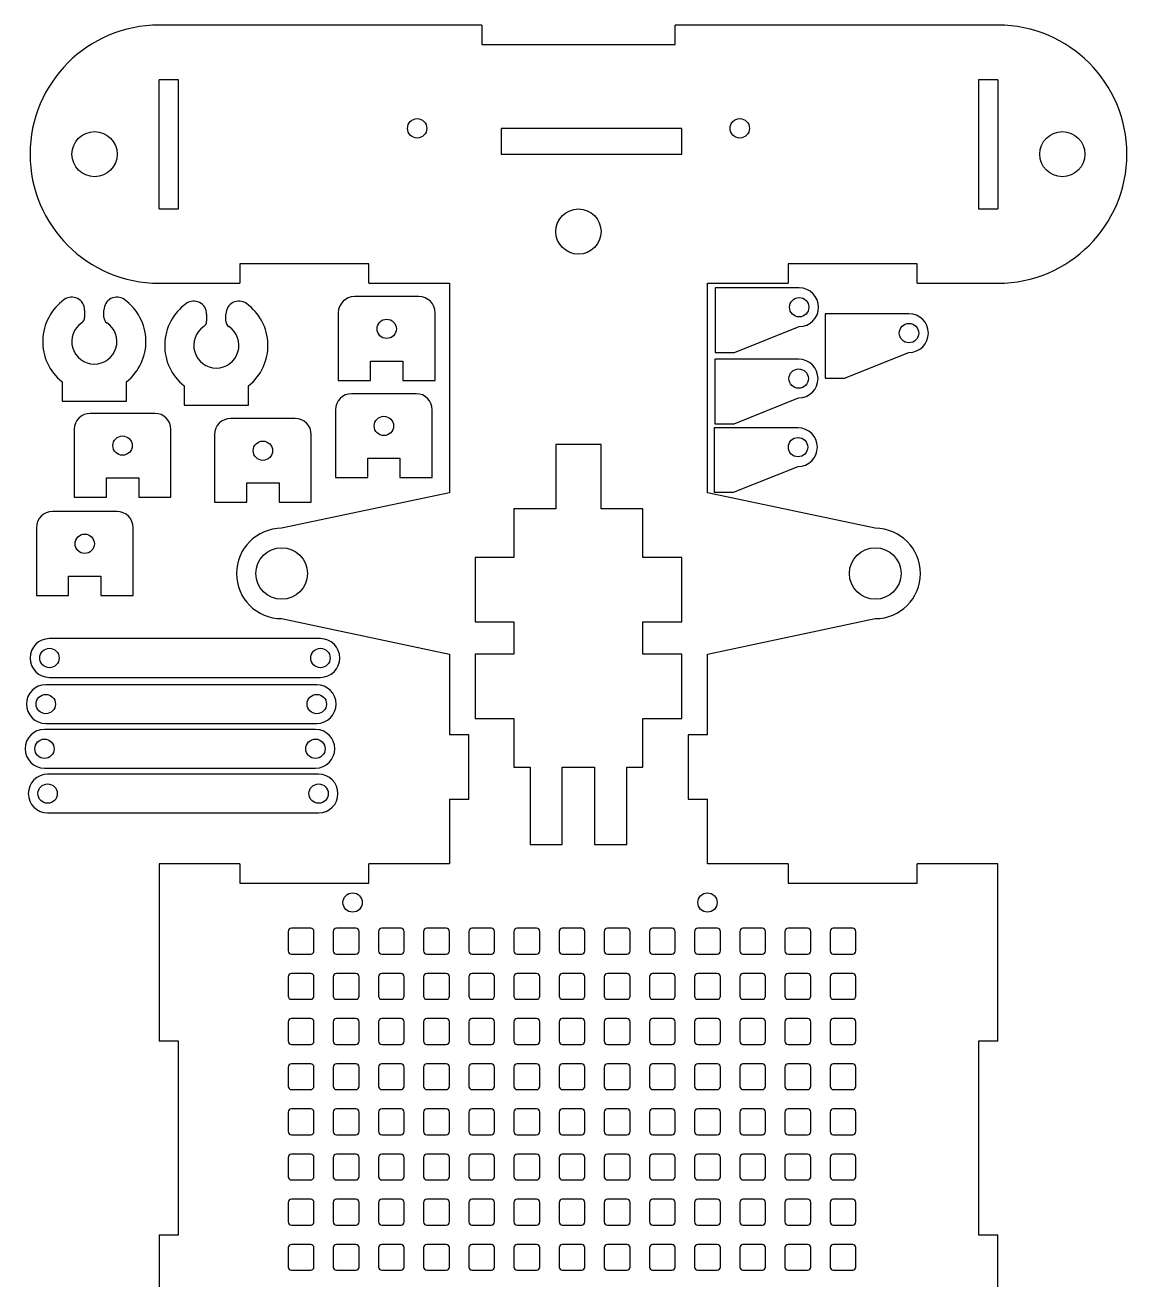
# Model space of a CAD drawing. Extents: x 1 to 195, y 5 to 396.
# Drawn here: x 1.6 to 172.4, y 201.2 to 395.7 of the extents above; entities that cross this region are included whole.
import ezdxf

# ---------------------------------------------------------------- set-up
doc = ezdxf.new("R2010")
doc.units = 0
doc.layers.get('0').update_dxf_attribs({"linetype": 'CONTINUOUS'})

msp = doc.modelspace()

# ---------------------------------------------------------------- linework, layer by layer
at = {"color": 7, "linetype": 'CONTINUOUS'}
for p, q in [((72.39, 395.67), (22.39, 395.67)), ((72.39, 395.67), (72.39, 392.67)), ((102.39, 392.67), (102.39, 395.67)), ((152.39, 395.67), (102.39, 395.67)), ((72.39, 392.67), (102.39, 392.67)), ((25.39, 387.17), (22.39, 387.17)), ((22.39, 367.17), (22.39, 387.17)), ((25.39, 367.17), (25.39, 387.17)), ((149.39, 387.17), (149.39, 367.17)), ((152.39, 387.17), (149.39, 387.17)), ((152.39, 387.17), (152.39, 367.17)), ((103.39, 379.67), (75.39, 379.67)), ((75.39, 379.67), (75.39, 375.67)), ((103.39, 375.67), (103.39, 379.67)), ((75.39, 375.67), (103.39, 375.67)), ((22.39, 367.17), (25.39, 367.17)), ((149.39, 367.17), (152.39, 367.17)), ((54.89, 358.67), (34.89, 358.67)), ((34.89, 358.67), (34.89, 355.67)), ((54.89, 355.67), (54.89, 358.67)), ((139.89, 358.67), (119.89, 358.67)), ((119.89, 358.67), (119.89, 355.67)), ((139.89, 355.67), (139.89, 358.67)), ((22.39, 355.67), (34.89, 355.67)), ((54.89, 355.67), (67.39, 355.67)), ((67.39, 355.67), (67.39, 323.17)), ((107.39, 323.17), (107.39, 355.67)), ((107.39, 355.67), (119.89, 355.67)), ((121.6, 354.94), (108.6, 354.94)), ((108.6, 354.94), (108.6, 344.94)), ((139.89, 355.67), (152.39, 355.67)), ((62.67, 353.59), (52.67, 353.59)), ((10.85, 351.5), (10.85, 350.37)), ((13.85, 350.37), (13.85, 351.5)), ((29.76, 350.89), (29.76, 349.76)), ((32.76, 349.76), (32.76, 350.89)), ((50.17, 351.09), (50.17, 340.59)), ((65.17, 340.59), (65.17, 351.09)), ((138.62, 350.93), (125.62, 350.93)), ((125.62, 350.93), (125.62, 340.93)), ((111.6, 344.94), (121.6, 348.94)), ((108.6, 344.94), (111.6, 344.94)), ((128.62, 340.93), (138.62, 344.93)), ((55.17, 343.59), (60.17, 343.59)), ((55.17, 340.59), (55.17, 343.59)), ((60.17, 343.59), (60.17, 340.59)), ((121.52, 343.88), (108.52, 343.88)), ((108.52, 343.88), (108.52, 333.88)), ((7.35, 340.38), (7.35, 337.38)), ((17.35, 337.38), (17.35, 340.38)), ((50.17, 340.59), (55.17, 340.59)), ((60.17, 340.59), (65.17, 340.59)), ((125.62, 340.93), (128.62, 340.93)), ((26.26, 339.78), (26.26, 336.78)), ((36.26, 336.78), (36.26, 339.78)), ((62.23, 338.54), (52.23, 338.54)), ((7.35, 337.38), (17.35, 337.38)), ((26.26, 336.78), (36.26, 336.78)), ((111.52, 333.88), (121.52, 337.88)), ((21.73, 335.49), (11.73, 335.49)), ((43.48, 334.7), (33.48, 334.7)), ((49.73, 336.04), (49.73, 325.54)), ((64.73, 325.54), (64.73, 336.04)), ((9.23, 332.99), (9.23, 322.49)), ((24.23, 322.49), (24.23, 332.99)), ((121.42, 333.25), (108.42, 333.25)), ((108.42, 333.25), (108.42, 323.25)), ((108.52, 333.88), (111.52, 333.88)), ((30.98, 332.2), (30.98, 321.7)), ((45.98, 321.7), (45.98, 332.2)), ((90.89, 330.67), (83.89, 330.67)), ((83.89, 330.67), (83.89, 320.67)), ((90.89, 320.67), (90.89, 330.67)), ((54.73, 328.54), (59.73, 328.54)), ((54.73, 325.54), (54.73, 328.54)), ((59.73, 328.54), (59.73, 325.54)), ((111.42, 323.25), (121.42, 327.25)), ((14.23, 325.49), (19.23, 325.49)), ((14.23, 322.49), (14.23, 325.49)), ((19.23, 325.49), (19.23, 322.49)), ((49.73, 325.54), (54.73, 325.54)), ((59.73, 325.54), (64.73, 325.54)), ((35.98, 324.7), (40.98, 324.7)), ((35.98, 321.7), (35.98, 324.7)), ((40.98, 324.7), (40.98, 321.7)), ((67.39, 323.17), (41.39, 317.67)), ((133.39, 317.67), (107.39, 323.17)), ((108.42, 323.25), (111.42, 323.25)), ((9.23, 322.49), (14.23, 322.49)), ((19.23, 322.49), (24.23, 322.49)), ((30.98, 321.7), (35.98, 321.7)), ((40.98, 321.7), (45.98, 321.7)), ((15.87, 320.27), (5.87, 320.27)), ((83.89, 320.67), (77.39, 320.67)), ((77.39, 320.67), (77.39, 313.17)), ((97.39, 320.67), (90.89, 320.67)), ((97.39, 313.17), (97.39, 320.67)), ((3.37, 317.77), (3.37, 307.27)), ((18.37, 307.27), (18.37, 317.77)), ((77.39, 313.17), (71.39, 313.17)), ((71.39, 313.17), (71.39, 303.17)), ((103.39, 313.17), (97.39, 313.17)), ((103.39, 303.17), (103.39, 313.17)), ((8.37, 310.27), (13.37, 310.27)), ((8.37, 307.27), (8.37, 310.27)), ((13.37, 310.27), (13.37, 307.27)), ((3.37, 307.27), (8.37, 307.27)), ((13.37, 307.27), (18.37, 307.27)), ((41.39, 303.67), (67.39, 298.17)), ((107.39, 298.17), (133.39, 303.67)), ((71.39, 303.17), (77.39, 303.17)), ((77.39, 303.17), (77.39, 298.17)), ((97.39, 303.17), (103.39, 303.17)), ((97.39, 298.17), (97.39, 303.17)), ((47.4, 300.57), (5.4, 300.57)), ((67.39, 298.17), (67.39, 285.67)), ((77.39, 298.17), (71.39, 298.17)), ((71.39, 298.17), (71.39, 288.17)), ((103.39, 298.17), (97.39, 298.17)), ((103.39, 288.17), (103.39, 298.17)), ((107.39, 285.67), (107.39, 298.17)), ((5.4, 294.57), (47.4, 294.57)), ((46.83, 293.43), (4.83, 293.43)), ((71.39, 288.17), (77.39, 288.17)), ((77.39, 288.17), (77.39, 280.67)), ((97.39, 280.67), (97.39, 288.17)), ((97.39, 288.17), (103.39, 288.17)), ((46.63, 286.5), (4.63, 286.5)), ((4.83, 287.43), (46.83, 287.43)), ((70.39, 285.67), (67.39, 285.67)), ((70.39, 275.67), (70.39, 285.67)), ((107.39, 285.67), (104.39, 285.67)), ((104.39, 285.67), (104.39, 275.67)), ((4.63, 280.5), (46.63, 280.5)), ((77.39, 280.67), (79.89, 280.67)), ((79.89, 280.67), (79.89, 268.67)), ((84.89, 268.67), (84.89, 280.67)), ((84.89, 280.67), (89.89, 280.67)), ((89.89, 280.67), (89.89, 268.67)), ((94.89, 268.67), (94.89, 280.67)), ((94.89, 280.67), (97.39, 280.67)), ((47.12, 279.55), (5.12, 279.55)), ((67.39, 275.67), (70.39, 275.67)), ((67.39, 275.67), (67.39, 265.67)), ((104.39, 275.67), (107.39, 275.67)), ((107.39, 265.67), (107.39, 275.67)), ((5.12, 273.55), (47.12, 273.55)), ((79.89, 268.67), (84.89, 268.67)), ((89.89, 268.67), (94.89, 268.67)), ((34.89, 265.67), (22.39, 265.67)), ((22.39, 265.67), (22.39, 238.17)), ((34.89, 265.67), (34.89, 262.67)), ((54.89, 262.67), (54.89, 265.67)), ((67.39, 265.67), (54.89, 265.67)), ((119.89, 265.67), (107.39, 265.67)), ((119.89, 265.67), (119.89, 262.67)), ((139.89, 262.67), (139.89, 265.67)), ((152.39, 265.67), (139.89, 265.67)), ((152.39, 238.17), (152.39, 265.67)), ((34.89, 262.67), (54.89, 262.67)), ((119.89, 262.67), (139.89, 262.67)), ((42.39, 255.17), (42.39, 252.17)), ((45.89, 255.67), (42.89, 255.67)), ((46.39, 252.17), (46.39, 255.17)), ((49.39, 255.17), (49.39, 252.17)), ((52.89, 255.67), (49.89, 255.67)), ((53.39, 252.17), (53.39, 255.17)), ((56.39, 255.17), (56.39, 252.17)), ((59.89, 255.67), (56.89, 255.67)), ((60.39, 252.17), (60.39, 255.17)), ((63.39, 255.17), (63.39, 252.17)), ((66.89, 255.67), (63.89, 255.67)), ((67.39, 252.17), (67.39, 255.17)), ((70.39, 255.17), (70.39, 252.17)), ((73.89, 255.67), (70.89, 255.67)), ((74.39, 252.17), (74.39, 255.17)), ((77.39, 255.17), (77.39, 252.17)), ((80.89, 255.67), (77.89, 255.67)), ((81.39, 252.17), (81.39, 255.17)), ((84.39, 255.17), (84.39, 252.17)), ((87.89, 255.67), (84.89, 255.67)), ((88.39, 252.17), (88.39, 255.17)), ((91.39, 255.17), (91.39, 252.17)), ((94.89, 255.67), (91.89, 255.67)), ((95.39, 252.17), (95.39, 255.17)), ((98.39, 255.17), (98.39, 252.17)), ((101.89, 255.67), (98.89, 255.67)), ((102.39, 252.17), (102.39, 255.17)), ((105.39, 255.17), (105.39, 252.17)), ((108.89, 255.67), (105.89, 255.67)), ((109.39, 252.17), (109.39, 255.17)), ((112.39, 255.17), (112.39, 252.17)), ((115.89, 255.67), (112.89, 255.67)), ((116.39, 252.17), (116.39, 255.17)), ((119.39, 255.17), (119.39, 252.17)), ((122.89, 255.67), (119.89, 255.67)), ((123.39, 252.17), (123.39, 255.17)), ((126.39, 255.17), (126.39, 252.17)), ((129.89, 255.67), (126.89, 255.67)), ((130.39, 252.17), (130.39, 255.17)), ((42.89, 251.67), (45.89, 251.67)), ((49.89, 251.67), (52.89, 251.67)), ((56.89, 251.67), (59.89, 251.67)), ((63.89, 251.67), (66.89, 251.67)), ((70.89, 251.67), (73.89, 251.67)), ((77.89, 251.67), (80.89, 251.67)), ((84.89, 251.67), (87.89, 251.67)), ((91.89, 251.67), (94.89, 251.67)), ((98.89, 251.67), (101.89, 251.67)), ((105.89, 251.67), (108.89, 251.67)), ((112.89, 251.67), (115.89, 251.67)), ((119.89, 251.67), (122.89, 251.67)), ((126.89, 251.67), (129.89, 251.67)), ((42.39, 248.17), (42.39, 245.17)), ((45.89, 248.67), (42.89, 248.67)), ((46.39, 245.17), (46.39, 248.17)), ((49.39, 248.17), (49.39, 245.17)), ((52.89, 248.67), (49.89, 248.67)), ((53.39, 245.17), (53.39, 248.17)), ((56.39, 248.17), (56.39, 245.17)), ((59.89, 248.67), (56.89, 248.67)), ((60.39, 245.17), (60.39, 248.17)), ((63.39, 248.17), (63.39, 245.17)), ((66.89, 248.67), (63.89, 248.67)), ((67.39, 245.17), (67.39, 248.17)), ((70.39, 248.17), (70.39, 245.17)), ((73.89, 248.67), (70.89, 248.67)), ((74.39, 245.17), (74.39, 248.17)), ((77.39, 248.17), (77.39, 245.17)), ((80.89, 248.67), (77.89, 248.67)), ((81.39, 245.17), (81.39, 248.17)), ((84.39, 248.17), (84.39, 245.17)), ((87.89, 248.67), (84.89, 248.67)), ((88.39, 245.17), (88.39, 248.17)), ((91.39, 248.17), (91.39, 245.17)), ((94.89, 248.67), (91.89, 248.67)), ((95.39, 245.17), (95.39, 248.17)), ((98.39, 248.17), (98.39, 245.17)), ((101.89, 248.67), (98.89, 248.67)), ((102.39, 245.17), (102.39, 248.17)), ((105.39, 248.17), (105.39, 245.17)), ((108.89, 248.67), (105.89, 248.67)), ((109.39, 245.17), (109.39, 248.17)), ((112.39, 248.17), (112.39, 245.17)), ((115.89, 248.67), (112.89, 248.67)), ((116.39, 245.17), (116.39, 248.17)), ((119.39, 248.17), (119.39, 245.17)), ((122.89, 248.67), (119.89, 248.67)), ((123.39, 245.17), (123.39, 248.17)), ((126.39, 248.17), (126.39, 245.17)), ((129.89, 248.67), (126.89, 248.67)), ((130.39, 245.17), (130.39, 248.17)), ((42.89, 244.67), (45.89, 244.67)), ((49.89, 244.67), (52.89, 244.67)), ((56.89, 244.67), (59.89, 244.67)), ((63.89, 244.67), (66.89, 244.67)), ((70.89, 244.67), (73.89, 244.67)), ((77.89, 244.67), (80.89, 244.67)), ((84.89, 244.67), (87.89, 244.67)), ((91.89, 244.67), (94.89, 244.67)), ((98.89, 244.67), (101.89, 244.67)), ((105.89, 244.67), (108.89, 244.67)), ((112.89, 244.67), (115.89, 244.67)), ((119.89, 244.67), (122.89, 244.67)), ((126.89, 244.67), (129.89, 244.67)), ((45.89, 241.67), (42.89, 241.67)), ((52.89, 241.67), (49.89, 241.67)), ((59.89, 241.67), (56.89, 241.67)), ((66.89, 241.67), (63.89, 241.67)), ((73.89, 241.67), (70.89, 241.67)), ((80.89, 241.67), (77.89, 241.67)), ((87.89, 241.67), (84.89, 241.67)), ((94.89, 241.67), (91.89, 241.67)), ((101.89, 241.67), (98.89, 241.67)), ((108.89, 241.67), (105.89, 241.67)), ((115.89, 241.67), (112.89, 241.67)), ((122.89, 241.67), (119.89, 241.67)), ((129.89, 241.67), (126.89, 241.67)), ((42.39, 241.17), (42.39, 238.17)), ((46.39, 238.17), (46.39, 241.17)), ((49.39, 241.17), (49.39, 238.17)), ((53.39, 238.17), (53.39, 241.17)), ((56.39, 241.17), (56.39, 238.17)), ((60.39, 238.17), (60.39, 241.17)), ((63.39, 241.17), (63.39, 238.17)), ((67.39, 238.17), (67.39, 241.17)), ((70.39, 241.17), (70.39, 238.17)), ((74.39, 238.17), (74.39, 241.17)), ((77.39, 241.17), (77.39, 238.17)), ((81.39, 238.17), (81.39, 241.17)), ((84.39, 241.17), (84.39, 238.17)), ((88.39, 238.17), (88.39, 241.17)), ((91.39, 241.17), (91.39, 238.17)), ((95.39, 238.17), (95.39, 241.17)), ((98.39, 241.17), (98.39, 238.17)), ((102.39, 238.17), (102.39, 241.17)), ((105.39, 241.17), (105.39, 238.17)), ((109.39, 238.17), (109.39, 241.17)), ((112.39, 241.17), (112.39, 238.17)), ((116.39, 238.17), (116.39, 241.17)), ((119.39, 241.17), (119.39, 238.17)), ((123.39, 238.17), (123.39, 241.17)), ((126.39, 241.17), (126.39, 238.17)), ((130.39, 238.17), (130.39, 241.17)), ((25.39, 238.17), (22.39, 238.17)), ((25.39, 208.17), (25.39, 238.17)), ((42.89, 237.67), (45.89, 237.67)), ((49.89, 237.67), (52.89, 237.67)), ((56.89, 237.67), (59.89, 237.67)), ((63.89, 237.67), (66.89, 237.67)), ((70.89, 237.67), (73.89, 237.67)), ((77.89, 237.67), (80.89, 237.67)), ((84.89, 237.67), (87.89, 237.67)), ((91.89, 237.67), (94.89, 237.67)), ((98.89, 237.67), (101.89, 237.67)), ((105.89, 237.67), (108.89, 237.67)), ((112.89, 237.67), (115.89, 237.67)), ((119.89, 237.67), (122.89, 237.67)), ((126.89, 237.67), (129.89, 237.67)), ((152.39, 238.17), (149.39, 238.17)), ((149.39, 238.17), (149.39, 208.17)), ((42.39, 234.17), (42.39, 231.17)), ((45.89, 234.67), (42.89, 234.67)), ((46.39, 231.17), (46.39, 234.17)), ((49.39, 234.17), (49.39, 231.17)), ((52.89, 234.67), (49.89, 234.67)), ((53.39, 231.17), (53.39, 234.17)), ((56.39, 234.17), (56.39, 231.17)), ((59.89, 234.67), (56.89, 234.67)), ((60.39, 231.17), (60.39, 234.17)), ((63.39, 234.17), (63.39, 231.17)), ((66.89, 234.67), (63.89, 234.67)), ((67.39, 231.17), (67.39, 234.17)), ((70.39, 234.17), (70.39, 231.17)), ((73.89, 234.67), (70.89, 234.67)), ((74.39, 231.17), (74.39, 234.17)), ((77.39, 234.17), (77.39, 231.17)), ((80.89, 234.67), (77.89, 234.67)), ((81.39, 231.17), (81.39, 234.17)), ((84.39, 234.17), (84.39, 231.17)), ((87.89, 234.67), (84.89, 234.67)), ((88.39, 231.17), (88.39, 234.17)), ((91.39, 234.17), (91.39, 231.17)), ((94.89, 234.67), (91.89, 234.67)), ((95.39, 231.17), (95.39, 234.17)), ((98.39, 234.17), (98.39, 231.17)), ((101.89, 234.67), (98.89, 234.67)), ((102.39, 231.17), (102.39, 234.17)), ((105.39, 234.17), (105.39, 231.17)), ((108.89, 234.67), (105.89, 234.67)), ((109.39, 231.17), (109.39, 234.17)), ((112.39, 234.17), (112.39, 231.17)), ((115.89, 234.67), (112.89, 234.67)), ((116.39, 231.17), (116.39, 234.17)), ((119.39, 234.17), (119.39, 231.17)), ((122.89, 234.67), (119.89, 234.67)), ((123.39, 231.17), (123.39, 234.17)), ((126.39, 234.17), (126.39, 231.17)), ((129.89, 234.67), (126.89, 234.67)), ((130.39, 231.17), (130.39, 234.17)), ((42.89, 230.67), (45.89, 230.67)), ((49.89, 230.67), (52.89, 230.67)), ((56.89, 230.67), (59.89, 230.67)), ((63.89, 230.67), (66.89, 230.67)), ((70.89, 230.67), (73.89, 230.67)), ((77.89, 230.67), (80.89, 230.67)), ((84.89, 230.67), (87.89, 230.67)), ((91.89, 230.67), (94.89, 230.67)), ((98.89, 230.67), (101.89, 230.67)), ((105.89, 230.67), (108.89, 230.67)), ((112.89, 230.67), (115.89, 230.67)), ((119.89, 230.67), (122.89, 230.67)), ((126.89, 230.67), (129.89, 230.67)), ((45.89, 227.67), (42.89, 227.67)), ((52.89, 227.67), (49.89, 227.67)), ((59.89, 227.67), (56.89, 227.67)), ((66.89, 227.67), (63.89, 227.67)), ((73.89, 227.67), (70.89, 227.67)), ((80.89, 227.67), (77.89, 227.67)), ((87.89, 227.67), (84.89, 227.67)), ((94.89, 227.67), (91.89, 227.67)), ((101.89, 227.67), (98.89, 227.67)), ((108.89, 227.67), (105.89, 227.67)), ((115.89, 227.67), (112.89, 227.67)), ((122.89, 227.67), (119.89, 227.67)), ((129.89, 227.67), (126.89, 227.67)), ((42.39, 227.17), (42.39, 224.17)), ((46.39, 224.17), (46.39, 227.17)), ((49.39, 227.17), (49.39, 224.17)), ((53.39, 224.17), (53.39, 227.17)), ((56.39, 227.17), (56.39, 224.17)), ((60.39, 224.17), (60.39, 227.17)), ((63.39, 227.17), (63.39, 224.17)), ((67.39, 224.17), (67.39, 227.17)), ((70.39, 227.17), (70.39, 224.17)), ((74.39, 224.17), (74.39, 227.17)), ((77.39, 227.17), (77.39, 224.17)), ((81.39, 224.17), (81.39, 227.17)), ((84.39, 227.17), (84.39, 224.17)), ((88.39, 224.17), (88.39, 227.17)), ((91.39, 227.17), (91.39, 224.17)), ((95.39, 224.17), (95.39, 227.17)), ((98.39, 227.17), (98.39, 224.17)), ((102.39, 224.17), (102.39, 227.17)), ((105.39, 227.17), (105.39, 224.17)), ((109.39, 224.17), (109.39, 227.17)), ((112.39, 227.17), (112.39, 224.17)), ((116.39, 224.17), (116.39, 227.17)), ((119.39, 227.17), (119.39, 224.17)), ((123.39, 224.17), (123.39, 227.17)), ((126.39, 227.17), (126.39, 224.17)), ((130.39, 224.17), (130.39, 227.17)), ((42.89, 223.67), (45.89, 223.67)), ((49.89, 223.67), (52.89, 223.67)), ((56.89, 223.67), (59.89, 223.67)), ((63.89, 223.67), (66.89, 223.67)), ((70.89, 223.67), (73.89, 223.67)), ((77.89, 223.67), (80.89, 223.67)), ((84.89, 223.67), (87.89, 223.67)), ((91.89, 223.67), (94.89, 223.67)), ((98.89, 223.67), (101.89, 223.67)), ((105.89, 223.67), (108.89, 223.67)), ((112.89, 223.67), (115.89, 223.67)), ((119.89, 223.67), (122.89, 223.67)), ((126.89, 223.67), (129.89, 223.67)), ((42.39, 220.17), (42.39, 217.17)), ((45.89, 220.67), (42.89, 220.67)), ((46.39, 217.17), (46.39, 220.17)), ((49.39, 220.17), (49.39, 217.17)), ((52.89, 220.67), (49.89, 220.67)), ((53.39, 217.17), (53.39, 220.17)), ((56.39, 220.17), (56.39, 217.17)), ((59.89, 220.67), (56.89, 220.67)), ((60.39, 217.17), (60.39, 220.17)), ((63.39, 220.17), (63.39, 217.17)), ((66.89, 220.67), (63.89, 220.67)), ((67.39, 217.17), (67.39, 220.17)), ((70.39, 220.17), (70.39, 217.17)), ((73.89, 220.67), (70.89, 220.67)), ((74.39, 217.17), (74.39, 220.17)), ((77.39, 220.17), (77.39, 217.17)), ((80.89, 220.67), (77.89, 220.67)), ((81.39, 217.17), (81.39, 220.17)), ((84.39, 220.17), (84.39, 217.17)), ((87.89, 220.67), (84.89, 220.67)), ((88.39, 217.17), (88.39, 220.17)), ((91.39, 220.17), (91.39, 217.17)), ((94.89, 220.67), (91.89, 220.67)), ((95.39, 217.17), (95.39, 220.17)), ((98.39, 220.17), (98.39, 217.17)), ((101.89, 220.67), (98.89, 220.67)), ((102.39, 217.17), (102.39, 220.17)), ((105.39, 220.17), (105.39, 217.17)), ((108.89, 220.67), (105.89, 220.67)), ((109.39, 217.17), (109.39, 220.17)), ((112.39, 220.17), (112.39, 217.17)), ((115.89, 220.67), (112.89, 220.67)), ((116.39, 217.17), (116.39, 220.17)), ((119.39, 220.17), (119.39, 217.17)), ((122.89, 220.67), (119.89, 220.67)), ((123.39, 217.17), (123.39, 220.17)), ((126.39, 220.17), (126.39, 217.17)), ((129.89, 220.67), (126.89, 220.67)), ((130.39, 217.17), (130.39, 220.17)), ((42.89, 216.67), (45.89, 216.67)), ((49.89, 216.67), (52.89, 216.67)), ((56.89, 216.67), (59.89, 216.67)), ((63.89, 216.67), (66.89, 216.67)), ((70.89, 216.67), (73.89, 216.67)), ((77.89, 216.67), (80.89, 216.67)), ((84.89, 216.67), (87.89, 216.67)), ((91.89, 216.67), (94.89, 216.67)), ((98.89, 216.67), (101.89, 216.67)), ((105.89, 216.67), (108.89, 216.67)), ((112.89, 216.67), (115.89, 216.67)), ((119.89, 216.67), (122.89, 216.67)), ((126.89, 216.67), (129.89, 216.67)), ((42.39, 213.17), (42.39, 210.17)), ((45.89, 213.67), (42.89, 213.67)), ((46.39, 210.17), (46.39, 213.17)), ((49.39, 213.17), (49.39, 210.17)), ((52.89, 213.67), (49.89, 213.67)), ((53.39, 210.17), (53.39, 213.17)), ((56.39, 213.17), (56.39, 210.17)), ((59.89, 213.67), (56.89, 213.67)), ((60.39, 210.17), (60.39, 213.17)), ((63.39, 213.17), (63.39, 210.17)), ((66.89, 213.67), (63.89, 213.67)), ((67.39, 210.17), (67.39, 213.17)), ((70.39, 213.17), (70.39, 210.17)), ((73.89, 213.67), (70.89, 213.67)), ((74.39, 210.17), (74.39, 213.17)), ((77.39, 213.17), (77.39, 210.17)), ((80.89, 213.67), (77.89, 213.67)), ((81.39, 210.17), (81.39, 213.17)), ((84.39, 213.17), (84.39, 210.17)), ((87.89, 213.67), (84.89, 213.67)), ((88.39, 210.17), (88.39, 213.17)), ((91.39, 213.17), (91.39, 210.17)), ((94.89, 213.67), (91.89, 213.67)), ((95.39, 210.17), (95.39, 213.17)), ((98.39, 213.17), (98.39, 210.17)), ((101.89, 213.67), (98.89, 213.67)), ((102.39, 210.17), (102.39, 213.17)), ((105.39, 213.17), (105.39, 210.17)), ((108.89, 213.67), (105.89, 213.67)), ((109.39, 210.17), (109.39, 213.17)), ((112.39, 213.17), (112.39, 210.17)), ((115.89, 213.67), (112.89, 213.67)), ((116.39, 210.17), (116.39, 213.17)), ((119.39, 213.17), (119.39, 210.17)), ((122.89, 213.67), (119.89, 213.67)), ((123.39, 210.17), (123.39, 213.17)), ((126.39, 213.17), (126.39, 210.17)), ((129.89, 213.67), (126.89, 213.67)), ((130.39, 210.17), (130.39, 213.17)), ((22.39, 208.17), (25.39, 208.17)), ((22.39, 208.17), (22.39, 180.67)), ((42.89, 209.67), (45.89, 209.67)), ((49.89, 209.67), (52.89, 209.67)), ((56.89, 209.67), (59.89, 209.67)), ((63.89, 209.67), (66.89, 209.67)), ((70.89, 209.67), (73.89, 209.67)), ((77.89, 209.67), (80.89, 209.67)), ((84.89, 209.67), (87.89, 209.67)), ((91.89, 209.67), (94.89, 209.67)), ((98.89, 209.67), (101.89, 209.67)), ((105.89, 209.67), (108.89, 209.67)), ((112.89, 209.67), (115.89, 209.67)), ((119.89, 209.67), (122.89, 209.67)), ((126.89, 209.67), (129.89, 209.67)), ((149.39, 208.17), (152.39, 208.17)), ((152.39, 180.67), (152.39, 208.17)), ((42.39, 206.17), (42.39, 203.17)), ((45.89, 206.67), (42.89, 206.67)), ((46.39, 203.17), (46.39, 206.17)), ((49.39, 206.17), (49.39, 203.17)), ((52.89, 206.67), (49.89, 206.67)), ((53.39, 203.17), (53.39, 206.17)), ((56.39, 206.17), (56.39, 203.17)), ((59.89, 206.67), (56.89, 206.67)), ((60.39, 203.17), (60.39, 206.17)), ((63.39, 206.17), (63.39, 203.17)), ((66.89, 206.67), (63.89, 206.67)), ((67.39, 203.17), (67.39, 206.17)), ((70.39, 206.17), (70.39, 203.17)), ((73.89, 206.67), (70.89, 206.67)), ((74.39, 203.17), (74.39, 206.17)), ((77.39, 206.17), (77.39, 203.17)), ((80.89, 206.67), (77.89, 206.67)), ((81.39, 203.17), (81.39, 206.17)), ((84.39, 206.17), (84.39, 203.17)), ((87.89, 206.67), (84.89, 206.67)), ((88.39, 203.17), (88.39, 206.17)), ((91.39, 206.17), (91.39, 203.17)), ((94.89, 206.67), (91.89, 206.67)), ((95.39, 203.17), (95.39, 206.17)), ((98.39, 206.17), (98.39, 203.17)), ((101.89, 206.67), (98.89, 206.67)), ((102.39, 203.17), (102.39, 206.17)), ((105.39, 206.17), (105.39, 203.17)), ((108.89, 206.67), (105.89, 206.67)), ((109.39, 203.17), (109.39, 206.17)), ((112.39, 206.17), (112.39, 203.17)), ((115.89, 206.67), (112.89, 206.67)), ((116.39, 203.17), (116.39, 206.17)), ((119.39, 206.17), (119.39, 203.17)), ((122.89, 206.67), (119.89, 206.67)), ((123.39, 203.17), (123.39, 206.17)), ((126.39, 206.17), (126.39, 203.17)), ((129.89, 206.67), (126.89, 206.67)), ((130.39, 203.17), (130.39, 206.17)), ((42.89, 202.67), (45.89, 202.67)), ((49.89, 202.67), (52.89, 202.67)), ((56.89, 202.67), (59.89, 202.67)), ((63.89, 202.67), (66.89, 202.67)), ((70.89, 202.67), (73.89, 202.67)), ((77.89, 202.67), (80.89, 202.67)), ((84.89, 202.67), (87.89, 202.67)), ((91.89, 202.67), (94.89, 202.67)), ((98.89, 202.67), (101.89, 202.67)), ((105.89, 202.67), (108.89, 202.67)), ((112.89, 202.67), (115.89, 202.67)), ((119.89, 202.67), (122.89, 202.67)), ((126.89, 202.67), (129.89, 202.67))]:
    msp.add_line(p, q, dxfattribs=at)
for centre, radius in [((62.39, 379.67), 1.5), ((112.39, 379.67), 1.5), ((12.39, 375.67), 3.5), ((162.39, 375.67), 3.5), ((87.39, 363.67), 3.5), ((121.6, 351.94), 1.5), ((57.67, 348.59), 1.5), ((138.62, 347.93), 1.5), ((121.52, 340.88), 1.5), ((57.23, 333.54), 1.5), ((16.73, 330.49), 1.5), ((38.48, 329.7), 1.5), ((121.42, 330.25), 1.5), ((10.87, 315.27), 1.5), ((41.39, 310.67), 4), ((133.39, 310.67), 4), ((5.4, 297.57), 1.5), ((47.4, 297.57), 1.5), ((4.83, 290.43), 1.5), ((46.83, 290.43), 1.5), ((4.63, 283.5), 1.5), ((46.63, 283.5), 1.5), ((5.12, 276.55), 1.5), ((47.12, 276.55), 1.5), ((52.39, 259.67), 1.5), ((107.39, 259.67), 1.5)]:
    msp.add_circle(centre, radius, dxfattribs=at)
for centre, radius, start, end in [((22.39, 375.67), 20, 90, 270), ((152.39, 375.67), 20, 270, 90), ((121.6, 351.94), 3, 270, 90), ((12.35, 346.63), 8, 125.6853, 231.3178), ((8.85, 351.5), 2, 0, 125.6853), ((15.85, 351.5), 2, 54.3147, 180), ((12.35, 346.63), 8, 308.6822, 54.3147), ((31.26, 346.02), 8, 125.6853, 231.3178), ((27.76, 350.89), 2, 0, 125.6853), ((34.76, 350.89), 2, 54.3147, 180), ((31.26, 346.02), 8, 308.6822, 54.3147), ((52.67, 351.09), 2.5, 90, 180), ((62.67, 351.09), 2.5, 0, 90), ((9.85, 350.37), 1, 303.749, 0), ((14.85, 350.37), 1, 180, 236.251), ((138.62, 347.93), 3, 270, 90), ((12.35, 346.63), 3.5, 123.749, 56.251), ((31.26, 346.02), 3.5, 123.749, 56.251), ((28.76, 349.76), 1, 303.749, 0), ((33.76, 349.76), 1, 180, 236.251), ((121.52, 340.88), 3, 270, 90), ((52.23, 336.04), 2.5, 90, 180), ((62.23, 336.04), 2.5, 0, 90), ((11.73, 332.99), 2.5, 90, 180), ((21.73, 332.99), 2.5, 0, 90), ((33.48, 332.2), 2.5, 90, 180), ((43.48, 332.2), 2.5, 0, 90), ((121.42, 330.25), 3, 270, 90), ((5.87, 317.77), 2.5, 90, 180), ((15.87, 317.77), 2.5, 0, 90), ((41.39, 310.67), 7, 90, 270), ((133.39, 310.67), 7, 270, 90), ((5.4, 297.57), 3, 90, 270), ((47.4, 297.57), 3, 270, 90), ((4.83, 290.43), 3, 90, 270), ((46.83, 290.43), 3, 270, 90), ((4.63, 283.5), 3, 90, 270), ((46.63, 283.5), 3, 270, 90), ((5.12, 276.55), 3, 90, 270), ((47.12, 276.55), 3, 270, 90), ((42.89, 255.17), 0.5, 90, 180), ((45.89, 255.17), 0.5, 0, 90), ((49.89, 255.17), 0.5, 90, 180), ((52.89, 255.17), 0.5, 0, 90), ((56.89, 255.17), 0.5, 90, 180), ((59.89, 255.17), 0.5, 0, 90), ((63.89, 255.17), 0.5, 90, 180), ((66.89, 255.17), 0.5, 0, 90), ((70.89, 255.17), 0.5, 90, 180), ((73.89, 255.17), 0.5, 0, 90), ((77.89, 255.17), 0.5, 90, 180), ((80.89, 255.17), 0.5, 0, 90), ((84.89, 255.17), 0.5, 90, 180), ((87.89, 255.17), 0.5, 0, 90), ((91.89, 255.17), 0.5, 90, 180), ((94.89, 255.17), 0.5, 0, 90), ((98.89, 255.17), 0.5, 90, 180), ((101.89, 255.17), 0.5, 0, 90), ((105.89, 255.17), 0.5, 90, 180), ((108.89, 255.17), 0.5, 0, 90), ((112.89, 255.17), 0.5, 90, 180), ((115.89, 255.17), 0.5, 0, 90), ((119.89, 255.17), 0.5, 90, 180), ((122.89, 255.17), 0.5, 0, 90), ((126.89, 255.17), 0.5, 90, 180), ((129.89, 255.17), 0.5, 0, 90), ((42.89, 252.17), 0.5, 180, 270), ((45.89, 252.17), 0.5, 270, 0), ((49.89, 252.17), 0.5, 180, 270), ((52.89, 252.17), 0.5, 270, 0), ((56.89, 252.17), 0.5, 180, 270), ((59.89, 252.17), 0.5, 270, 0), ((63.89, 252.17), 0.5, 180, 270), ((66.89, 252.17), 0.5, 270, 0), ((70.89, 252.17), 0.5, 180, 270), ((73.89, 252.17), 0.5, 270, 0), ((77.89, 252.17), 0.5, 180, 270), ((80.89, 252.17), 0.5, 270, 0), ((84.89, 252.17), 0.5, 180, 270), ((87.89, 252.17), 0.5, 270, 0), ((91.89, 252.17), 0.5, 180, 270), ((94.89, 252.17), 0.5, 270, 0), ((98.89, 252.17), 0.5, 180, 270), ((101.89, 252.17), 0.5, 270, 0), ((105.89, 252.17), 0.5, 180, 270), ((108.89, 252.17), 0.5, 270, 0), ((112.89, 252.17), 0.5, 180, 270), ((115.89, 252.17), 0.5, 270, 0), ((119.89, 252.17), 0.5, 180, 270), ((122.89, 252.17), 0.5, 270, 0), ((126.89, 252.17), 0.5, 180, 270), ((129.89, 252.17), 0.5, 270, 0), ((42.89, 248.17), 0.5, 90, 180), ((45.89, 248.17), 0.5, 0, 90), ((49.89, 248.17), 0.5, 90, 180), ((52.89, 248.17), 0.5, 0, 90), ((56.89, 248.17), 0.5, 90, 180), ((59.89, 248.17), 0.5, 0, 90), ((63.89, 248.17), 0.5, 90, 180), ((66.89, 248.17), 0.5, 0, 90), ((70.89, 248.17), 0.5, 90, 180), ((73.89, 248.17), 0.5, 0, 90), ((77.89, 248.17), 0.5, 90, 180), ((80.89, 248.17), 0.5, 0, 90), ((84.89, 248.17), 0.5, 90, 180), ((87.89, 248.17), 0.5, 0, 90), ((91.89, 248.17), 0.5, 90, 180), ((94.89, 248.17), 0.5, 0, 90), ((98.89, 248.17), 0.5, 90, 180), ((101.89, 248.17), 0.5, 0, 90), ((105.89, 248.17), 0.5, 90, 180), ((108.89, 248.17), 0.5, 0, 90), ((112.89, 248.17), 0.5, 90, 180), ((115.89, 248.17), 0.5, 0, 90), ((119.89, 248.17), 0.5, 90, 180), ((122.89, 248.17), 0.5, 0, 90), ((126.89, 248.17), 0.5, 90, 180), ((129.89, 248.17), 0.5, 0, 90), ((42.89, 245.17), 0.5, 180, 270), ((45.89, 245.17), 0.5, 270, 0), ((49.89, 245.17), 0.5, 180, 270), ((52.89, 245.17), 0.5, 270, 0), ((56.89, 245.17), 0.5, 180, 270), ((59.89, 245.17), 0.5, 270, 0), ((63.89, 245.17), 0.5, 180, 270), ((66.89, 245.17), 0.5, 270, 0), ((70.89, 245.17), 0.5, 180, 270), ((73.89, 245.17), 0.5, 270, 0), ((77.89, 245.17), 0.5, 180, 270), ((80.89, 245.17), 0.5, 270, 0), ((84.89, 245.17), 0.5, 180, 270), ((87.89, 245.17), 0.5, 270, 0), ((91.89, 245.17), 0.5, 180, 270), ((94.89, 245.17), 0.5, 270, 0), ((98.89, 245.17), 0.5, 180, 270), ((101.89, 245.17), 0.5, 270, 0), ((105.89, 245.17), 0.5, 180, 270), ((108.89, 245.17), 0.5, 270, 0), ((112.89, 245.17), 0.5, 180, 270), ((115.89, 245.17), 0.5, 270, 0), ((119.89, 245.17), 0.5, 180, 270), ((122.89, 245.17), 0.5, 270, 0), ((126.89, 245.17), 0.5, 180, 270), ((129.89, 245.17), 0.5, 270, 0), ((42.89, 241.17), 0.5, 90, 180), ((45.89, 241.17), 0.5, 0, 90), ((49.89, 241.17), 0.5, 90, 180), ((52.89, 241.17), 0.5, 0, 90), ((56.89, 241.17), 0.5, 90, 180), ((59.89, 241.17), 0.5, 0, 90), ((63.89, 241.17), 0.5, 90, 180), ((66.89, 241.17), 0.5, 0, 90), ((70.89, 241.17), 0.5, 90, 180), ((73.89, 241.17), 0.5, 0, 90), ((77.89, 241.17), 0.5, 90, 180), ((80.89, 241.17), 0.5, 0, 90), ((84.89, 241.17), 0.5, 90, 180), ((87.89, 241.17), 0.5, 0, 90), ((91.89, 241.17), 0.5, 90, 180), ((94.89, 241.17), 0.5, 0, 90), ((98.89, 241.17), 0.5, 90, 180), ((101.89, 241.17), 0.5, 0, 90), ((105.89, 241.17), 0.5, 90, 180), ((108.89, 241.17), 0.5, 0, 90), ((112.89, 241.17), 0.5, 90, 180), ((115.89, 241.17), 0.5, 0, 90), ((119.89, 241.17), 0.5, 90, 180), ((122.89, 241.17), 0.5, 0, 90), ((126.89, 241.17), 0.5, 90, 180), ((129.89, 241.17), 0.5, 0, 90), ((42.89, 238.17), 0.5, 180, 270), ((45.89, 238.17), 0.5, 270, 0), ((49.89, 238.17), 0.5, 180, 270), ((52.89, 238.17), 0.5, 270, 0), ((56.89, 238.17), 0.5, 180, 270), ((59.89, 238.17), 0.5, 270, 0), ((63.89, 238.17), 0.5, 180, 270), ((66.89, 238.17), 0.5, 270, 0), ((70.89, 238.17), 0.5, 180, 270), ((73.89, 238.17), 0.5, 270, 0), ((77.89, 238.17), 0.5, 180, 270), ((80.89, 238.17), 0.5, 270, 0), ((84.89, 238.17), 0.5, 180, 270), ((87.89, 238.17), 0.5, 270, 0), ((91.89, 238.17), 0.5, 180, 270), ((94.89, 238.17), 0.5, 270, 0), ((98.89, 238.17), 0.5, 180, 270), ((101.89, 238.17), 0.5, 270, 0), ((105.89, 238.17), 0.5, 180, 270), ((108.89, 238.17), 0.5, 270, 0), ((112.89, 238.17), 0.5, 180, 270), ((115.89, 238.17), 0.5, 270, 0), ((119.89, 238.17), 0.5, 180, 270), ((122.89, 238.17), 0.5, 270, 0), ((126.89, 238.17), 0.5, 180, 270), ((129.89, 238.17), 0.5, 270, 0), ((42.89, 234.17), 0.5, 90, 180), ((45.89, 234.17), 0.5, 0, 90), ((49.89, 234.17), 0.5, 90, 180), ((52.89, 234.17), 0.5, 0, 90), ((56.89, 234.17), 0.5, 90, 180), ((59.89, 234.17), 0.5, 0, 90), ((63.89, 234.17), 0.5, 90, 180), ((66.89, 234.17), 0.5, 0, 90), ((70.89, 234.17), 0.5, 90, 180), ((73.89, 234.17), 0.5, 0, 90), ((77.89, 234.17), 0.5, 90, 180), ((80.89, 234.17), 0.5, 0, 90), ((84.89, 234.17), 0.5, 90, 180), ((87.89, 234.17), 0.5, 0, 90), ((91.89, 234.17), 0.5, 90, 180), ((94.89, 234.17), 0.5, 0, 90), ((98.89, 234.17), 0.5, 90, 180), ((101.89, 234.17), 0.5, 0, 90), ((105.89, 234.17), 0.5, 90, 180), ((108.89, 234.17), 0.5, 0, 90), ((112.89, 234.17), 0.5, 90, 180), ((115.89, 234.17), 0.5, 0, 90), ((119.89, 234.17), 0.5, 90, 180), ((122.89, 234.17), 0.5, 0, 90), ((126.89, 234.17), 0.5, 90, 180), ((129.89, 234.17), 0.5, 0, 90), ((42.89, 231.17), 0.5, 180, 270), ((45.89, 231.17), 0.5, 270, 0), ((49.89, 231.17), 0.5, 180, 270), ((52.89, 231.17), 0.5, 270, 0), ((56.89, 231.17), 0.5, 180, 270), ((59.89, 231.17), 0.5, 270, 0), ((63.89, 231.17), 0.5, 180, 270), ((66.89, 231.17), 0.5, 270, 0), ((70.89, 231.17), 0.5, 180, 270), ((73.89, 231.17), 0.5, 270, 0), ((77.89, 231.17), 0.5, 180, 270), ((80.89, 231.17), 0.5, 270, 0), ((84.89, 231.17), 0.5, 180, 270), ((87.89, 231.17), 0.5, 270, 0), ((91.89, 231.17), 0.5, 180, 270), ((94.89, 231.17), 0.5, 270, 0), ((98.89, 231.17), 0.5, 180, 270), ((101.89, 231.17), 0.5, 270, 0), ((105.89, 231.17), 0.5, 180, 270), ((108.89, 231.17), 0.5, 270, 0), ((112.89, 231.17), 0.5, 180, 270), ((115.89, 231.17), 0.5, 270, 0), ((119.89, 231.17), 0.5, 180, 270), ((122.89, 231.17), 0.5, 270, 0), ((126.89, 231.17), 0.5, 180, 270), ((129.89, 231.17), 0.5, 270, 0), ((42.89, 227.17), 0.5, 90, 180), ((45.89, 227.17), 0.5, 0, 90), ((49.89, 227.17), 0.5, 90, 180), ((52.89, 227.17), 0.5, 0, 90), ((56.89, 227.17), 0.5, 90, 180), ((59.89, 227.17), 0.5, 0, 90), ((63.89, 227.17), 0.5, 90, 180), ((66.89, 227.17), 0.5, 0, 90), ((70.89, 227.17), 0.5, 90, 180), ((73.89, 227.17), 0.5, 0, 90), ((77.89, 227.17), 0.5, 90, 180), ((80.89, 227.17), 0.5, 0, 90), ((84.89, 227.17), 0.5, 90, 180), ((87.89, 227.17), 0.5, 0, 90), ((91.89, 227.17), 0.5, 90, 180), ((94.89, 227.17), 0.5, 0, 90), ((98.89, 227.17), 0.5, 90, 180), ((101.89, 227.17), 0.5, 0, 90), ((105.89, 227.17), 0.5, 90, 180), ((108.89, 227.17), 0.5, 0, 90), ((112.89, 227.17), 0.5, 90, 180), ((115.89, 227.17), 0.5, 0, 90), ((119.89, 227.17), 0.5, 90, 180), ((122.89, 227.17), 0.5, 0, 90), ((126.89, 227.17), 0.5, 90, 180), ((129.89, 227.17), 0.5, 0, 90), ((42.89, 224.17), 0.5, 180, 270), ((45.89, 224.17), 0.5, 270, 0), ((49.89, 224.17), 0.5, 180, 270), ((52.89, 224.17), 0.5, 270, 0), ((56.89, 224.17), 0.5, 180, 270), ((59.89, 224.17), 0.5, 270, 0), ((63.89, 224.17), 0.5, 180, 270), ((66.89, 224.17), 0.5, 270, 0), ((70.89, 224.17), 0.5, 180, 270), ((73.89, 224.17), 0.5, 270, 0), ((77.89, 224.17), 0.5, 180, 270), ((80.89, 224.17), 0.5, 270, 0), ((84.89, 224.17), 0.5, 180, 270), ((87.89, 224.17), 0.5, 270, 0), ((91.89, 224.17), 0.5, 180, 270), ((94.89, 224.17), 0.5, 270, 0), ((98.89, 224.17), 0.5, 180, 270), ((101.89, 224.17), 0.5, 270, 0), ((105.89, 224.17), 0.5, 180, 270), ((108.89, 224.17), 0.5, 270, 0), ((112.89, 224.17), 0.5, 180, 270), ((115.89, 224.17), 0.5, 270, 0), ((119.89, 224.17), 0.5, 180, 270), ((122.89, 224.17), 0.5, 270, 0), ((126.89, 224.17), 0.5, 180, 270), ((129.89, 224.17), 0.5, 270, 0), ((42.89, 220.17), 0.5, 90, 180), ((45.89, 220.17), 0.5, 0, 90), ((49.89, 220.17), 0.5, 90, 180), ((52.89, 220.17), 0.5, 0, 90), ((56.89, 220.17), 0.5, 90, 180), ((59.89, 220.17), 0.5, 0, 90), ((63.89, 220.17), 0.5, 90, 180), ((66.89, 220.17), 0.5, 0, 90), ((70.89, 220.17), 0.5, 90, 180), ((73.89, 220.17), 0.5, 0, 90), ((77.89, 220.17), 0.5, 90, 180), ((80.89, 220.17), 0.5, 0, 90), ((84.89, 220.17), 0.5, 90, 180), ((87.89, 220.17), 0.5, 0, 90), ((91.89, 220.17), 0.5, 90, 180), ((94.89, 220.17), 0.5, 0, 90), ((98.89, 220.17), 0.5, 90, 180), ((101.89, 220.17), 0.5, 0, 90), ((105.89, 220.17), 0.5, 90, 180), ((108.89, 220.17), 0.5, 0, 90), ((112.89, 220.17), 0.5, 90, 180), ((115.89, 220.17), 0.5, 0, 90), ((119.89, 220.17), 0.5, 90, 180), ((122.89, 220.17), 0.5, 0, 90), ((126.89, 220.17), 0.5, 90, 180), ((129.89, 220.17), 0.5, 0, 90), ((42.89, 217.17), 0.5, 180, 270), ((45.89, 217.17), 0.5, 270, 0), ((49.89, 217.17), 0.5, 180, 270), ((52.89, 217.17), 0.5, 270, 0), ((56.89, 217.17), 0.5, 180, 270), ((59.89, 217.17), 0.5, 270, 0), ((63.89, 217.17), 0.5, 180, 270), ((66.89, 217.17), 0.5, 270, 0), ((70.89, 217.17), 0.5, 180, 270), ((73.89, 217.17), 0.5, 270, 0), ((77.89, 217.17), 0.5, 180, 270), ((80.89, 217.17), 0.5, 270, 0), ((84.89, 217.17), 0.5, 180, 270), ((87.89, 217.17), 0.5, 270, 0), ((91.89, 217.17), 0.5, 180, 270), ((94.89, 217.17), 0.5, 270, 0), ((98.89, 217.17), 0.5, 180, 270), ((101.89, 217.17), 0.5, 270, 0), ((105.89, 217.17), 0.5, 180, 270), ((108.89, 217.17), 0.5, 270, 0), ((112.89, 217.17), 0.5, 180, 270), ((115.89, 217.17), 0.5, 270, 0), ((119.89, 217.17), 0.5, 180, 270), ((122.89, 217.17), 0.5, 270, 0), ((126.89, 217.17), 0.5, 180, 270), ((129.89, 217.17), 0.5, 270, 0), ((42.89, 213.17), 0.5, 90, 180), ((45.89, 213.17), 0.5, 0, 90), ((49.89, 213.17), 0.5, 90, 180), ((52.89, 213.17), 0.5, 0, 90), ((56.89, 213.17), 0.5, 90, 180), ((59.89, 213.17), 0.5, 0, 90), ((63.89, 213.17), 0.5, 90, 180), ((66.89, 213.17), 0.5, 0, 90), ((70.89, 213.17), 0.5, 90, 180), ((73.89, 213.17), 0.5, 0, 90), ((77.89, 213.17), 0.5, 90, 180), ((80.89, 213.17), 0.5, 0, 90), ((84.89, 213.17), 0.5, 90, 180), ((87.89, 213.17), 0.5, 0, 90), ((91.89, 213.17), 0.5, 90, 180), ((94.89, 213.17), 0.5, 0, 90), ((98.89, 213.17), 0.5, 90, 180), ((101.89, 213.17), 0.5, 0, 90), ((105.89, 213.17), 0.5, 90, 180), ((108.89, 213.17), 0.5, 0, 90), ((112.89, 213.17), 0.5, 90, 180), ((115.89, 213.17), 0.5, 0, 90), ((119.89, 213.17), 0.5, 90, 180), ((122.89, 213.17), 0.5, 0, 90), ((126.89, 213.17), 0.5, 90, 180), ((129.89, 213.17), 0.5, 0, 90), ((42.89, 210.17), 0.5, 180, 270), ((45.89, 210.17), 0.5, 270, 0), ((49.89, 210.17), 0.5, 180, 270), ((52.89, 210.17), 0.5, 270, 0), ((56.89, 210.17), 0.5, 180, 270), ((59.89, 210.17), 0.5, 270, 0), ((63.89, 210.17), 0.5, 180, 270), ((66.89, 210.17), 0.5, 270, 0), ((70.89, 210.17), 0.5, 180, 270), ((73.89, 210.17), 0.5, 270, 0), ((77.89, 210.17), 0.5, 180, 270), ((80.89, 210.17), 0.5, 270, 0), ((84.89, 210.17), 0.5, 180, 270), ((87.89, 210.17), 0.5, 270, 0), ((91.89, 210.17), 0.5, 180, 270), ((94.89, 210.17), 0.5, 270, 0), ((98.89, 210.17), 0.5, 180, 270), ((101.89, 210.17), 0.5, 270, 0), ((105.89, 210.17), 0.5, 180, 270), ((108.89, 210.17), 0.5, 270, 0), ((112.89, 210.17), 0.5, 180, 270), ((115.89, 210.17), 0.5, 270, 0), ((119.89, 210.17), 0.5, 180, 270), ((122.89, 210.17), 0.5, 270, 0), ((126.89, 210.17), 0.5, 180, 270), ((129.89, 210.17), 0.5, 270, 0), ((42.89, 206.17), 0.5, 90, 180), ((45.89, 206.17), 0.5, 0, 90), ((49.89, 206.17), 0.5, 90, 180), ((52.89, 206.17), 0.5, 0, 90), ((56.89, 206.17), 0.5, 90, 180), ((59.89, 206.17), 0.5, 0, 90), ((63.89, 206.17), 0.5, 90, 180), ((66.89, 206.17), 0.5, 0, 90), ((70.89, 206.17), 0.5, 90, 180), ((73.89, 206.17), 0.5, 0, 90), ((77.89, 206.17), 0.5, 90, 180), ((80.89, 206.17), 0.5, 0, 90), ((84.89, 206.17), 0.5, 90, 180), ((87.89, 206.17), 0.5, 0, 90), ((91.89, 206.17), 0.5, 90, 180), ((94.89, 206.17), 0.5, 0, 90), ((98.89, 206.17), 0.5, 90, 180), ((101.89, 206.17), 0.5, 0, 90), ((105.89, 206.17), 0.5, 90, 180), ((108.89, 206.17), 0.5, 0, 90), ((112.89, 206.17), 0.5, 90, 180), ((115.89, 206.17), 0.5, 0, 90), ((119.89, 206.17), 0.5, 90, 180), ((122.89, 206.17), 0.5, 0, 90), ((126.89, 206.17), 0.5, 90, 180), ((129.89, 206.17), 0.5, 0, 90), ((42.89, 203.17), 0.5, 180, 270), ((45.89, 203.17), 0.5, 270, 0), ((49.89, 203.17), 0.5, 180, 270), ((52.89, 203.17), 0.5, 270, 0), ((56.89, 203.17), 0.5, 180, 270), ((59.89, 203.17), 0.5, 270, 0), ((63.89, 203.17), 0.5, 180, 270), ((66.89, 203.17), 0.5, 270, 0), ((70.89, 203.17), 0.5, 180, 270), ((73.89, 203.17), 0.5, 270, 0), ((77.89, 203.17), 0.5, 180, 270), ((80.89, 203.17), 0.5, 270, 0), ((84.89, 203.17), 0.5, 180, 270), ((87.89, 203.17), 0.5, 270, 0), ((91.89, 203.17), 0.5, 180, 270), ((94.89, 203.17), 0.5, 270, 0), ((98.89, 203.17), 0.5, 180, 270), ((101.89, 203.17), 0.5, 270, 0), ((105.89, 203.17), 0.5, 180, 270), ((108.89, 203.17), 0.5, 270, 0), ((112.89, 203.17), 0.5, 180, 270), ((115.89, 203.17), 0.5, 270, 0), ((119.89, 203.17), 0.5, 180, 270), ((122.89, 203.17), 0.5, 270, 0), ((126.89, 203.17), 0.5, 180, 270), ((129.89, 203.17), 0.5, 270, 0)]:
    msp.add_arc(centre, radius, start, end, dxfattribs=at)

doc.saveas('drawing.dxf')
